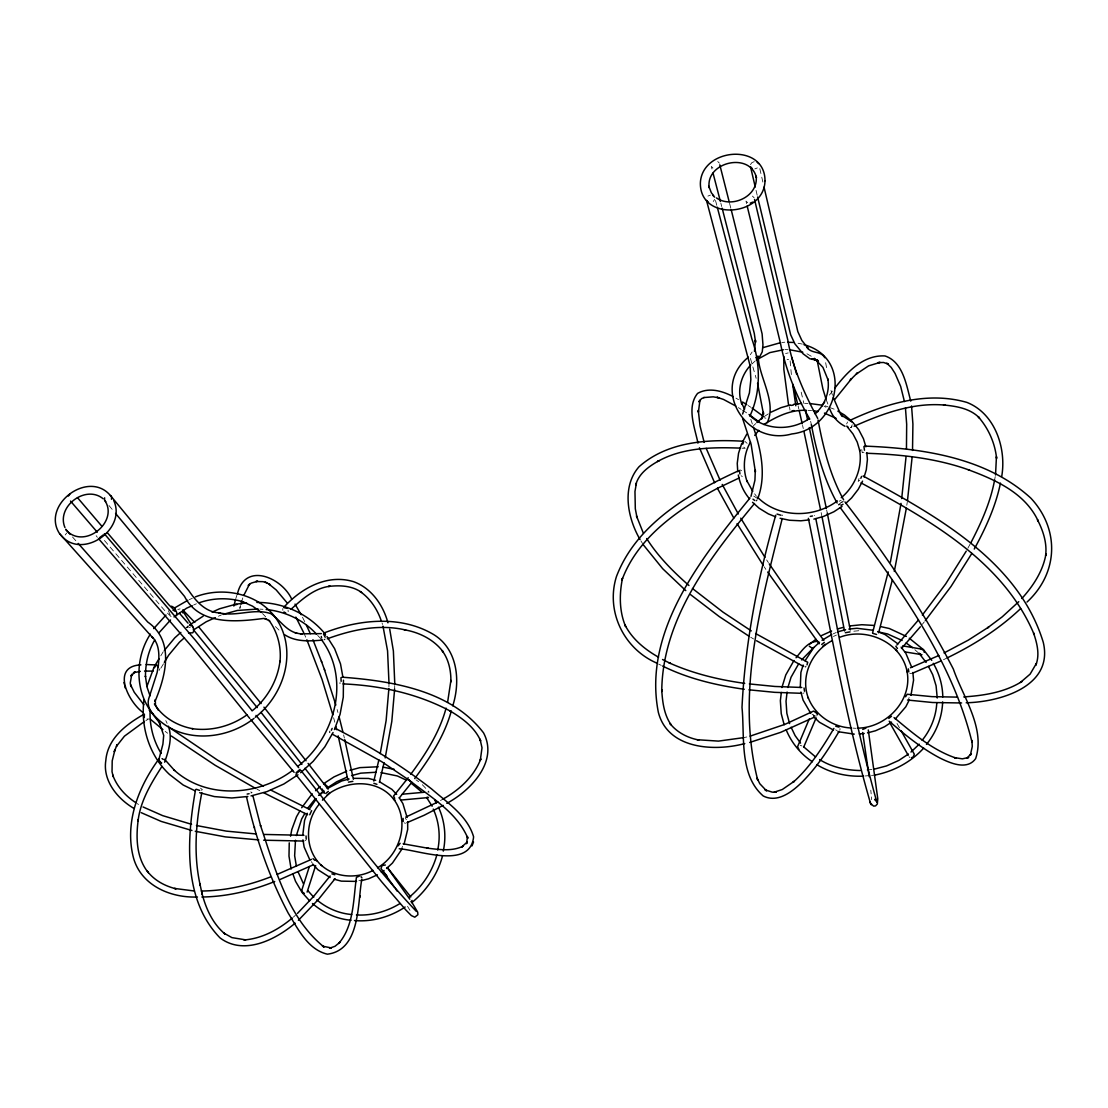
<?xml version="1.0" encoding="UTF-8"?>
<svg xmlns="http://www.w3.org/2000/svg" width="1108" height="1108" viewBox="0 0 1108 1108"><rect width="100%" height="100%" fill="white"/><g stroke="black" fill="none" stroke-linecap="round" stroke-linejoin="round"><path stroke-width="0.75" stroke-dasharray="5 3.75" d="M388.922 686.849L389.005 683.47M394.642 688.968L394.739 685.561M839.947 729.895L839.989 728.524M239.979 606.755L239.868 608.458L240.63 605.522M851.082 427.605L852.246 424.752M804.948 666.102L805.281 667.251L806.112 666.393M906.787 505.29L907.258 502.256M994.61 479.944L995.233 476.62M789.478 406.747L790.004 410.14M329.492 731.086L329.464 732.693L330.295 731.876M241.752 601.118L242.804 597.904M235.769 598.666L236.863 595.356M908.56 699.148L909.142 697.5M859.046 478.448L858.174 481.44L859.739 480.193M401.844 848.022L402.536 846.387M159.095 670.465L159.912 668.664M846.637 423.949L847.578 421.954M967.852 548.225L971.051 542.408M160.923 668.055L163.499 663.775M160.771 655.839L163.264 651.698M750.296 354.768L752.11 352.012M186.975 627.53L188.125 625.881L184.51 629.15M187.086 627.71L188.263 626.103M750.435 164.621L751.916 162.599L754.423 161.588M713.233 201.476L714.729 199.44M829.421 395.071L834.116 388.963M65.22 534.942L66.688 533.045M922.341 624.303L924.335 621.823M305.919 840.612L305.102 840.46M863.977 452.189L862.232 452.715L861.65 448.92M324.312 639.828L325.101 638.984L323.868 639.925M757.318 499.957L756.141 501.176L756.224 499.86M340.641 683.027L339.339 683.068M753.44 425.694L755.753 423.588M293.343 917.161L295.407 915.277M751.875 364.02L755.199 361M803.355 693.345L804.062 692.735M841.845 502.52L843.34 501.287M911.427 673.387L909.765 673.373M840.335 503.018L842.122 501.689M764.174 416.58L770.808 412.259M201.462 790.295L202.362 789.713L200.534 788.162M850.279 427.716L852.094 426.622M145.868 720.629L148.666 718.94L145.605 719.05M251.004 793.12L252.098 792.469L250.671 791.957M788.577 359.421L787.082 359.435M440.485 800.53L442.923 799.159M943.462 659.745L947.34 657.82M839.171 501.245L841.18 500.262M785.614 353.507L788.19 352.926M189.302 599.636L192.307 598.278M193.595 605.037L196.393 603.777M218.428 616.242L221.489 614.857M833.244 633.831L836.235 632.488M833.424 636.435L836.415 635.092M754.797 168.928L757.304 167.917M707.915 196.102L710.422 195.091M188.692 627.64L190.604 626.962M177.792 609.511L180.092 608.86M814.352 515.594L814.615 515.414M743.565 737.651L746.778 736.972M782.636 515.525L782.234 514.998M816.499 715.879L814.851 716.156L811.984 714.245M358.923 880.431L360.654 880.168M781.832 342.552L784.81 342.192M853.825 631.214L861.913 630.41M866.955 769.935L871.941 769.478M865.168 775.974L869.932 775.545M871.511 775.406L874.683 775.115M784.907 349.588L787.996 349.685M804.699 403.326L807.898 403.437M808.231 410.431L811.582 410.556M742.028 448.2L745.172 448.325L742.859 446.316M259.784 609.123L262.97 609.303M852.841 728.095L855.847 728.302M798.037 343.272L802.344 344.076M427.716 791.957L429.045 792.262M764.215 417.744L765.905 418.228M744.811 441.316L747.138 443.339M753.745 496.093L757.193 498.281M800.128 745.296L801.818 745.906M825.114 405.777L828.008 406.858M829.449 407.412L835.238 409.586M404.24 822.856L405.5 823.327M161.92 758.384L163.776 759.229M658.595 664.066L661.268 665.382M824.061 406.248L826.014 407.245M256.959 789.173L259.715 790.627M835.626 729.826L837.246 730.698M806.943 353.771L813.244 357.413M735.934 398.118L738.579 399.683M750.684 637.225L753.62 638.984M171.117 616.616L164.538 610.342L103.986 539.97M741.058 475.734L742.332 476.523M740.352 469.958L741.612 470.748M161.726 758.772L163.458 759.853M748.08 405.514L750.864 407.259M738.385 407.606L741.141 409.364M742.512 410.237L746.64 412.869M137.24 803.632L138.542 804.477M415.999 779.81L418.616 781.694M165.161 731.363L167.627 733.219M914.862 649.704L918.352 652.834M909.003 756.722L910 757.609M275.421 626.574L281.141 632.197M717.735 161.505L719.383 163.139M752.457 196.102L754.133 197.764M712.943 168.028L711.294 166.394L712.167 169.732M747.651 202.722L745.975 201.06L746.778 204.384M317.65 635.41L321.098 638.997M262.541 613.555L265.698 616.879M422.328 784.713L428.921 791.652M813.286 714.84L814.422 716.128M72.505 536.978L77.061 542.131M108.986 505.525L113.362 510.788M405.362 818.313L406.401 819.657M754.603 493.822L756.445 496.245M96.147 535.676L97.365 537.311M311.293 861.65L312.248 862.966M764.16 566.784L765.877 569.401M766.653 559.942L768.37 562.545M407.522 906.302L409.974 910.305M640.895 540.856L642.612 543.612M897.009 723.455L899.474 727.845M302.484 617.253L305.115 622.405M165.785 720.602L167.142 723.358M303.675 632.626L306.224 638.346M168.402 610.716L170.161 614.843M826.097 399.392L827.995 404.337M832.454 395.196L830.46 388.728M750.795 419.239L752.858 425.624M321.431 636.13L322.04 638.069M382.094 623.015L382.523 624.455M750.448 358.466L756.141 378.313M337.137 709.549L337.926 712.472M715.505 200.479L716.821 205.479M720.837 203.166L721.71 206.504M333.633 717.776L334.782 722.236M729.576 203.346L730.865 208.359M343.618 734.909L344.38 738.08M801.195 392.177L803.84 403.326M798.092 405.833L798.813 408.894M756.044 190.368L757.221 195.396M759.811 168.665L762.886 182.1M802.566 425.389L803.272 428.533M810.64 421.317L811.319 424.516M826.665 510.012L827.302 513.143M821.139 512.561L821.776 515.691M825.668 362.704L827.122 371.055M320.988 636.241L321.334 638.236M791.375 374.559L790.032 359.726M870.791 790.198L871.151 793.868M282.72 608.638L282.859 610.342M288.052 609.996L288.191 611.699M871.373 796.915L871.497 799.63"/><path stroke-width="1.5" d="M343.466 680.187L343.286 697.14L340.059 714.355L334.45 729.563M302.747 835.418L304.562 820.46L307.221 813.258M289.243 842.842L288.994 856.138L291.127 869.06M388.88 688.539L386.124 720.574L380.224 753.606M394.642 688.968L391.803 721.447L385.182 757.914M306.21 839.213L306.043 835.958M150.134 710.006C149.372 725.075 153.236 740.587 161.186 753.426M143.985 699.924C140.453 727.014 149.345 755.642 169.482 774.464L183.194 785.018L195.063 790.807M906.455 448.865L906.676 424.281L905.444 407.896M908.338 668.872L908.809 671.974M912.521 450.444L912.909 424.045L911.552 405.957M341.139 681.351L340.959 677.667M111.479 499.251L111.631 497.09L110.412 495.484L188.859 590.744C196.324 601.699 206.019 612.655 220.353 612.946L218.678 612.655C235.907 617.281 254.189 607.752 270.906 613.694C279.812 619.774 285.795 630.438 296.93 633.222M104.637 497.811L104.484 499.957L105.703 501.578M906.039 456.787L901.704 498.572M912.161 456.828L907.48 500.594M936.8 702.666C936.149 716.336 930.775 729.687 922.161 740.283M942.645 701.904C942.119 717.347 936.274 732.485 926.454 744.396M246.488 796.735C255.491 837.122 268.898 876.58 288.26 913.2C298.024 928.892 307.747 949.528 327.372 954.182C360.516 950.055 357.427 903.532 361.776 879.475M360.072 897.106L360.211 895.735M995.538 474.958L996.438 456.676L996.591 458.421C995.012 443.02 988.419 428.284 978.184 416.691L979.527 418.035C970.165 408.34 956.315 406.221 943.517 404.974L945.373 405.154C913.56 402.093 882.73 413.561 854.143 426.248M1001.729 476.371C1006.576 448.297 995.026 413.506 966.952 402.426C927.424 390.999 886.165 403.464 850.127 420.292M739.452 470.415L739.895 473.989M787.095 692.043L786.029 701.198L786.846 713.317L789.589 723.607M781.334 692.472L780.364 700.644L781.237 713.663L784.159 724.715M399.226 848.756C418.602 850.002 470.388 869.932 473.601 836.831C467.507 815.779 447.341 802.746 431.677 789.007C401.622 765.559 369.075 745.504 335.073 728.302M901.039 503.364L890.403 562.075M906.33 508.323L894.308 571.451M443.283 851.124C446.413 836.485 444.779 820.848 438.491 807.233M437.702 850.044C440.624 836.374 439.114 821.776 433.256 809.075M783.813 356.457L783.841 369.352L788.591 405.265M195.507 789.962C186.781 838.673 182.765 899.654 220.007 937.867C243.718 955.858 275.476 939.833 295.157 923.158M201.808 792.76C195.825 823.175 193.346 854.683 200.202 885.195L199.869 883.685L202.224 894.502L201.878 892.951C205.769 908.269 212.597 923.726 225.035 934.002L223.594 932.964L231.918 937.617L245.671 939.861L243.94 939.972C261.973 938.67 278.634 929.543 292.263 918.061M994.61 479.944C990.58 501.966 981.328 522.644 971.051 542.408M1000.455 483.102C995.69 506.398 985.621 528.281 974.264 549.042M290.531 836.18L291.806 829.518L296.542 816.707L299.977 810.724M295.476 840.252L294.645 855.75L296.404 866.29M296.362 835.584L301.667 818.964L304.866 813.383M146.935 686.448L154.137 666.878M888.2 571.908L872.536 633.028M373.825 781.085L378.867 759.908M379.379 782.373L384.06 762.761M892.3 580.038L878.616 632.82M403.118 818.396L403.201 821.513M447.59 702.375L450.914 680.395L450.873 681.96C451.15 670.991 448.809 659.62 442.175 650.673L443.255 652.003C433.976 639.538 419.253 632.28 404.157 629.76L405.75 630.036C379.338 623.762 352.261 629.676 327.276 638.804M452.77 705.796C460.637 681.129 457.798 649.482 433.837 634.662C400.57 614.774 358.59 619.427 323.813 633.056M241.004 604.054L241.752 601.118M233.843 606.062L235.381 600.148M742.637 414.032L749.41 392.924L750.85 379.573L750.102 365.723L706.516 200.423L708.15 202.085M749.922 416.054C761.016 391.886 760.573 363.798 751.847 338.826L717.264 207.154M775.739 515.206C757.83 577.85 745.144 642.266 742 707.444C744.839 736.363 738.925 774.935 763.246 795.987C777.664 803.342 792.372 791.666 802.303 781.874C817.122 767.068 828.59 749.257 839.144 731.252M782.22 518.558C761.279 603.001 735.56 693.317 757.706 779.977L757.069 778.176L759.797 783.716L766.597 790.877L764.977 789.81L772.29 792.165L776.32 791.985L774.423 792.109L782.303 789.505L794.311 781.223L793.009 782.373C809.99 767.262 822.358 747.803 833.895 728.427M910.956 695.339L913.574 680.104L912.881 672.487M446.081 708.123C439.516 732.568 425.638 754.091 410.777 774.257M451.261 711.225C444.336 736.141 429.918 757.997 414.697 778.564M803.148 665.022L800.904 672.362L800.281 687.569M864.129 476.939L866.304 469.792L867.412 459.515L866.83 452.798M754.479 351.361L755.448 340.101L755.573 342.303L754.299 333.522L722.139 208.179M781.902 687.556L785.766 674.966L794.007 660.451M787.899 687.514L791.043 677.251L798.702 663.734M309.367 866.484L301.875 889.932L302.747 892.646L304.354 893.311M307.11 892.092L315.669 865.542M741.737 443.422L738.551 453.227L737.249 463.366L737.762 471.731M750.989 496.342L754.936 480.263L755.31 470.069L755.393 471.98L751.127 444.336L742.623 418.561M311.639 810.654L309.741 814.782M757.747 498.655C766.528 475.512 761.044 449.834 753.385 427.231M442.438 856.207C437.521 874.531 426.4 890.749 411.733 902.674M164.677 762.207C168.471 750.85 172.765 737.956 168.361 726.183M436.898 854.794C432.383 871.29 422.66 886.137 409.461 896.981M404.032 844.351L407.689 829.393L407.675 821.887M905.555 696.78L907.203 694.245L931.925 696.641L957.492 697.126M742.748 444.142L743.496 442.231M806.998 664.883L807.732 662.279L755.587 633.513M243.843 595.273L249.508 584.151L248.22 585.509L251.184 583.127L257.693 581.215L255.837 581.506L263.067 581.672L266.806 582.85M471.98 845.916L473.545 841.997M860.833 478.282L861.581 476.412M237.403 594.026C244.84 561.534 281.64 577.393 291.626 598.957M809.269 718.94L797.594 746.654L798.826 749.368M398.146 845.833L400.113 843.299M803.715 747.083L816.125 717.873M154.275 667.695L156.699 664.966L146.214 664.537M331.32 730.227L332.165 728.399M909.377 699.73L905.818 706.779L895.292 718.995M805.031 660.784L813.674 647.695L819.505 642.252M862.55 481.135L858.285 489.251L851.567 497.963L845.723 503.392M742.457 442.106L746.764 434.17M750.504 442.078C743.634 453.961 742.526 468.85 747.166 481.731L746.875 480.775L752.761 491.384M402.232 848.659L392.426 863.09L386.554 868.506M309.284 809.103L316.32 798.799M301.695 807.732L312.165 793.827M333.051 732.526L324.81 746.875L313.149 761.348L300.642 772.719M966.245 551.133L945.706 583.847L922.355 615.065M971.827 553.46L950.969 586.548L925.332 620.591M164.344 662.349L168.638 655.216L179.454 642.183L184.482 637.682M154.968 665.492L159.109 658.595M150.342 634.192C133.431 660.036 134.788 698.137 158.347 719.618C184.87 743.565 227.071 739.576 253.981 718.427M154.732 639.953C148.195 651.033 145.342 664.038 145.48 676.836L145.411 675.991L146.976 686.932L150.037 695.824M161.934 766.445C151.173 783.19 140.314 800.987 138.043 821.153L138.251 819.518C135.841 837.634 136.256 857.814 148.333 872.675L147.35 871.262C154.386 880.458 165.009 886.123 176.103 888.824L174.552 888.436L194.094 890.97M825.28 644.247L822.635 646.338M809.255 644.482L815.917 639.274M767.124 422.73C776.93 403.27 759.963 378.437 758.384 359.089M821.831 406.137L824.684 401.927M329.713 793.009L322.456 800.184M834.712 399.531L851.526 378.756L850.182 380.086L857.675 372.662L856.29 374.047L868.603 365.862L880.126 362.385L878.118 362.635L883.602 362.482L888.45 364.186L886.732 363.202L891.22 367.441L895.056 373.424L900.665 386.429L904.447 401.581M796.056 657.764C801.873 650.867 807.76 641.255 817.884 641.352M801.583 659.952L813.757 647.501L812.067 648.125L809.311 646.241M103.183 534.97L99.498 537.768M68.391 496.038L69.846 494.168M335.059 878.727L318.495 899.35L298.384 920.291M330.129 875.957L313.578 896.469L297.456 913.408M754.742 435.402L758.745 430.333M888.782 718.4L891.483 716.267M750.767 365.031C741.086 375.196 736.737 390.653 741.834 404.032L741.529 402.952L744.618 409.115M308.052 807.787L315.212 798.882M319.256 804.173C304.7 821.444 304.368 850.044 321.652 865.639L321.154 865.099C335.087 877.785 356.776 879.143 373.091 870.403M408.187 777.761L393.575 796.015L394.711 798.356M399.282 797.954L411.871 782.262M918.463 619.954L896.912 645.008M835.086 387.772C847.205 372.039 863.381 354.712 885.001 355.945C903.089 361.97 906.399 385.155 910.748 401.124M159.206 632.557L170.549 619.995M164.316 650.438L174.773 637.848L180.853 632.405M920.346 626.782L901.496 648.429M153.721 628.61L165.951 615.079M299.991 769.395L296.002 772.816M1021.895 598.472C1033.321 585.813 1043.113 570.911 1045.994 553.82L1045.606 555.579C1047.226 543.086 1043.127 530.718 1037.448 519.735L1038.335 521.369C1025.371 493.129 995.635 479.861 968.157 469.695L969.68 470.221C936.634 458.227 901.275 454.474 866.345 453.255M750.047 497.935C702.015 557.144 642.432 630.771 658.332 712.264C667.805 749.271 714.203 751.736 744.756 743.579M754.493 503.503C710.297 557.033 662.155 618.957 661.753 691.489L661.725 689.675C662.459 701.793 663.969 714.591 671.088 724.798L669.883 723.399C677.002 732.457 687.666 737.914 698.871 740.019L697.167 739.715L718.441 741.114L743.565 737.651M1027.033 602.046C1058.417 573.002 1059.871 529.375 1030.869 498.157C986.494 457.576 922.673 448.297 864.642 446.109M410.957 901.732L412.107 900.43M299.617 770.988L296.473 773.412M1018.764 601.686L1002.2 616.865L987.588 627.821L988.682 627.073L968.24 640.175L944.058 652.944M291.002 609.275C302.235 599.137 314.52 588.029 330.184 586.229L328.439 586.451C339.727 585.121 352.081 585.536 361.624 592.475L360.155 591.547C370.474 598.68 377.593 609.649 381.471 621.449M910.97 752.041L919.252 744.188M923.684 748.122C910.845 762.235 893.353 771.5 874.683 775.115M841.249 497.727C855.044 486.26 862.73 467.59 859.586 449.751L859.794 450.734L857.232 442.092L853.008 433.99L847.315 426.829M1020.634 608.583C999.194 628.97 973.877 644.925 947.34 657.82M815.142 413.852C824.781 405.237 830.017 391.761 827.842 378.908L828.078 380.016L822.953 367.371L814.325 358.327M315.586 790.71L320.157 786.541M318.633 795.419L323.425 791.043M319.464 795.281L324.09 791.043M756.903 422.536L762.747 417.19L761.542 418.976L763.398 412.231L763.523 414.323L757.553 383.285M297.692 766.431C334.907 737.706 351.111 679.176 321.417 639.635M748.371 357.205C709.577 388.617 746.847 446.649 791.86 433.934C838.825 428.838 854.296 358.313 803.951 344.671M255.256 717.278C282 696.586 295.781 657.57 280.518 626.02C265.601 595.245 225.797 585.01 195.327 596.907M252.112 710.907C267.222 698.566 277.582 680.534 280.005 661.116L279.978 661.878C281.487 647.183 277.692 632.1 268.856 620.189M173.998 616.921L186.601 608.195L192.196 605.674M824.352 642.391L821.693 644.482M328.383 791.389L325.724 793.453M862.744 729.424L865.93 728.122M908.408 754.063L898.782 760.448L886.525 765.919L873.603 769.326M838.659 504.763L840.058 503.849M891.552 722.125L884.683 726.668L875.542 730.754L867.495 732.887M399.905 903.588C386.997 911.51 371.596 915.859 356.416 914.945M405.113 907.023C390.39 916.856 372.191 922.119 354.477 920.554M822.025 640.272L831.762 634.51M831.651 640.909C811.679 651.393 800.087 676.586 808.355 698.165L808.161 697.514C814.795 715.131 832.704 727.25 851.346 727.998M837.385 500.913C814.352 518.309 778.398 518.336 757.609 497.284M842.025 506.439L833.881 511.771L823.355 516.508L813.854 519.126M377.537 867.813C400.417 854.476 410.334 820.862 393.52 799.034M381.374 872.218L384.047 870.459M809.172 418.63C791.791 430.86 765.503 430.763 749.922 415.528M292.692 770.295C258.843 796.112 206.476 799.713 173.901 769.838L174.579 770.517L164.538 759.243M297.983 774.783L283.842 784.007L266.931 791.611L251.017 795.918M323.73 783.619L334.048 776.874L346.693 771.196M327.165 787.982L336.652 781.791L346.984 777.137M327.871 788.273L341.679 781.001L349.089 779.007M756.307 359.989L769.797 352.621L783.37 349.768M247.126 714.729C231.392 726.128 211.337 731.488 192.03 728.635L192.875 728.732C177.488 726.003 162.668 717.458 154.4 703.954M189.537 625.009L203.193 616.159M193.443 630.023L206.157 621.796L215.354 617.627M174.925 607.752L187.792 600.314M144.456 721.474L124.442 736.169L116.451 746.307L117.157 744.645L114.221 751.64L114.927 749.964L112.199 760.864L112.033 771.764L113.224 776.708L112.725 775.004C116.88 786.625 125.647 796.126 135.924 802.746M446.829 803.342C470.665 790.558 498.752 761.57 483.545 732.859C451.136 690.395 392.038 680.908 341.901 677.168M444.086 798.494L442.923 799.159C459.211 790.032 474.044 776.583 480.83 758.828L480.276 760.462L482.008 747.789L480.055 739.216L480.664 740.878C474.778 727.388 462.299 718.206 449.986 710.907L451.385 711.682C418.131 693.677 380.612 685.506 343.051 683.899M443.2 805.378L424.253 815.211L407.065 822.648M437.868 801.984L405.666 817.15M733.801 518.045L717.472 488.365L718.455 487.783C679.287 508.614 637.959 536.688 622.004 579.927L622.516 578.182C619.234 594.151 619.178 611.311 625.632 626.519L624.926 624.898C632.156 639.025 644.884 649.51 658.526 657.183M717.416 488.323L739.244 477.936M814.228 717.236L780.628 732.36L749.673 742.457M841 505.29L843.008 504.292M938.878 655.493L910.444 667.778M940.844 661.019L912.216 673.332M911.621 757.678L913.255 756.889L914.308 754.188L901.123 730.781M313.453 864.725L280.324 879.378M738.801 470.665C689.716 493.102 636.643 523.71 616.477 576.465C605.425 611.256 623.901 649.163 657.224 663.276M311.459 859.365L277.235 874.392M763.135 347.593L780.351 342.732M212.085 612.142L219.495 608.791L236.364 604.082L246.627 602.987M770.808 412.259L781.098 407.619L790.392 405.002M821.679 635.493L831.609 631.034M377.371 874.835L368.645 878.755L361.097 880.749M704.203 397.481L701.558 398.617L698.857 401.802L699.965 400.168L698.386 412.245L698.289 410.362L700.021 425.86L704.176 442.438M750.241 203.124L752.761 202.113M274.715 881.525C251.558 890.79 226.918 896.704 201.891 897.009M327.054 795.059C346.43 779.921 378.063 778.619 393.963 799.602M270.297 877.01C248.358 885.583 225.007 890.763 201.393 891.026M763.869 424.516C776.597 416.539 791.015 409.448 806.555 410.376M175.203 616.505L176.768 614.649L176.712 612.53L174.856 608.458L174.925 610.55M199.44 602.683C213.622 597.752 229.231 597.475 243.552 601.935L242.666 601.713L252.624 606.201L261.488 612.447M223.082 614.414L237.347 610.453L258.192 609.026M352.843 781.348L348.452 782.123M837.44 628.942L843.423 627.336M837.731 631.823L845.626 629.69M839.739 637.28C866.65 626.823 901.787 642.418 907.161 671.974M349.976 770.295L359.837 767.636L378.188 766.764M351.527 775.642L360.723 773.162L376.291 772.234M750.088 736.141L784.866 724.369L813.632 711.059L816 712.735M849.988 631.892L845.321 632.723M810.294 516.397L812.483 515.982M247.139 794.076L249.106 793.73M235.104 604.816L237.029 604.497M791.057 405.417L793.231 405.071M703.622 397.564L713.261 396.83L718.912 397.855L717.015 397.246L723.593 399.476L735.781 406.04M791.929 410.902L794.09 410.556M359.338 876.109L356.444 877.356C353.217 899.516 354.131 925.388 338.743 943.476L340.031 942.188L334.99 946.301L329.561 948.185L331.403 947.936L322.483 946.149L324.09 947.063C287.609 917.743 275.006 868.021 260.477 825.432L260.671 826.153L252.846 795.641M793.536 404.392L801.5 403.451M140.924 664.855C110.371 666.268 128.5 702.334 143.154 712.569M809.006 519.915L800.862 520.802L789.464 520.248L780.087 518.281M140.356 671.365L133.431 672.736L135.121 671.822L130.993 676.019L131.797 674.273L130.245 683.082L130.979 686.572L130.578 684.786L134.248 692.265L143.874 704.73M322.414 640.078C309.894 641.213 295.974 642.072 284.964 634.926M321.32 633.61L300.49 633.859M849.462 625.965L861.816 624.718L874.267 625.438M848.825 629.095L856.955 628.278L873.09 630.258M857.329 728.164C886.081 728.025 912.757 700.575 907.023 671.309M353.591 778.328L368.576 778.453L375.681 780.267M859.254 733.939L864.226 733.468M247.818 796.486L231.752 797.982L214.356 796.583L199.662 792.691M401.387 800.018L428.491 797.552L427.148 797.248M863.575 776.112C847.357 776.943 830.612 773.162 816.735 764.589M402.287 794.201L424.322 792.248M356.513 881.414L341.306 881.137L334.145 879.198M963.766 696.918C983.821 695.547 1004.693 692.445 1021.964 681.462L1020.44 682.445L1030.121 674.121L1036.423 663.36L1035.841 665.16C1040.01 654.634 1037.033 643.18 1033.542 632.931L1034.235 634.662C1003.433 560.967 928.13 519.098 861.027 482.894M966.19 702.777C999.762 702.015 1053.874 686.655 1043.265 642.321C1018.28 560.039 933.753 514.555 863.132 476.011M144.566 671.06L153.209 671.102M961.605 702.971L932.562 702.514L907.507 700.034M197.446 896.981C171.061 898.103 141.63 885.832 133.666 858.52C124.151 823.507 138.126 787.276 158.859 759.077L159.871 761.819L161.616 762.913M303.952 835.321L264.05 834.435M303.786 841.069L263.635 840.196M835.737 726.239L839.005 727.139M801.776 693.317L774.644 692.334L748.966 689.813M801.776 687.472L774.866 686.461L749.354 683.927M787.788 342.289L793.744 342.455M331.888 873.88L334.824 874.766M789.533 349.726L802.788 352.233M809.505 403.492L822.025 405.168M743.233 441.247C707.236 439.114 667.335 441.649 639.067 466.703C621.339 486.8 627.599 518.198 640.036 539.485M740.449 448.131C712.43 447.092 682.625 447.41 657.529 461.537L659.149 460.609C649.233 466.191 638.817 473.282 635.729 484.916L636.408 483.157L634.967 491.495L635.313 508.794L637.031 517.685L636.504 516.009L643.332 533.114M256.848 602.461C283.066 602.17 308.98 613.971 325.517 634.399M266.169 609.497C285.075 611.408 303.717 619.954 316.5 634.205M258.815 839.919L225.409 836.9L195.243 831.277M854.282 734.133L837.994 731.682M256.073 833.95L226.254 831.111L196.448 825.515M860.307 770.531C846.138 770.254 831.692 767.207 819.601 759.562M383.16 767.138L394.379 769.395M380.944 772.595L397.37 775.96L406.678 780.323M811.832 359.297L815.779 359.629L809.92 358.812L803.12 353.812L794.865 343.826L790.627 334.671L757.623 197.072M351.679 914.515C338.909 913.463 326.569 908.117 316.819 899.835M351.098 920.249C336.832 919.114 323.245 912.798 312.456 903.505M744.271 689.259C716.211 685.312 688.11 678.692 662.598 666.046M744.701 683.373C718.773 679.772 692.985 673.581 669.052 662.792L670.395 663.429L662.542 659.509M921.191 649.039L923.975 650.521L924.21 652.28M905.236 651.947L921.967 654.689M385.349 865.016L382.163 865.473L380.972 868.437L394.697 887.605M902.715 645.895L922.825 649.288M295.24 632.917L302.082 634.136M813.258 410.625L818.092 411.567M199.648 790.392L196.144 789.242M403.146 843.797L428.284 848.299L426.802 848.105C438.81 849.448 451.884 851.761 463.186 846.11L461.634 847.052L467.285 841.955L466.579 843.687L467.41 836.526L467.881 838.34C457.105 812.261 430.403 797.026 409.184 780.184L410.292 780.96L381.581 761.598L332.358 734.202M813.771 359.449L818.48 361.166L817.011 359.657L822.856 388.825L826.097 399.392M880.888 626.643L889.336 628.513L906.386 636.408M878.132 631.865L887.563 633.956L902.092 640.493M376.914 784.312L373.867 783.301M876.567 634.482L873.284 633.485M191.919 830.488L161.159 821.402L141.228 812.676M191.546 824.31L162.71 815.654L143.029 806.956M781.029 515.234L777.04 514.07M324.062 783.882L325.71 784.353M190.022 625.203L191.947 625.757M173 610.314L175.064 610.923L168.707 604.677L107.421 532.796M188.512 632.931L192.709 632.82L193.955 630.881L193.18 627.322M171.532 606.187L174.925 608.07M824.435 413.076L836.097 418.353M775.628 516.799L768.37 513.904L759.202 508.281L752.526 502.312M877.73 631.56L885.126 634.593L897.882 643.817M833.438 730.034L819.435 722.25L813.701 716.904M161.408 763.301L158.499 760.988L162.904 744.188L163.707 735.393L159.358 722.804M379.712 781.874L391.969 789.408L396.678 794.408M313.024 858.645L314.921 860.417M733.205 396.65C722.541 390.986 708.815 386.955 697.569 393.409C686.378 407.315 694.841 427.605 697.957 443.131M309.977 809.657L270.587 789.976M307.622 814.74L263.843 792.802M330.087 877.508L317.871 869.683L312.747 864.032M803.355 666.393L756.556 640.743M844.961 426.261C837.87 422.674 832.302 416.428 829.767 408.866M263.455 786.237L217.583 760.143L170.05 727.956M416.442 911.482C374.684 867.425 339.006 817.621 300.836 770.406M255.588 788.439L215.201 765.309L171.325 736.003M874.697 799.796L876.456 800.752L875.265 798.826L876.857 802.15C850.778 709.092 835.058 613.278 815.779 518.586M265.2 581.991L270.38 584.789L268.801 583.944L276.224 589.968L287.097 602.835M716.474 197.93C731.945 208.775 758.758 196.199 756.127 176.269L756.473 177.737C750.351 151.519 705.477 161.879 709.175 187.723L708.801 186.269L711.378 192.806L713.635 195.59M286.917 608.361L283.62 607.516C301.099 588.293 327.082 573.612 353.563 581.672C371.374 588.085 383.202 605.023 387.939 622.807M283.994 611.976L285.684 612.918M837.87 411.137L844.448 414.988L852.371 421.733M269.701 620.951L264.854 618.596L266.543 618.887L263.413 618.472C236.572 621.962 199.329 625.508 184.537 596.409L115.551 513.419M909.28 638.208L923.643 649.842L931.759 660.368M906.15 643.014L912.535 647.626M751.279 630.895L723.081 612.184L692.472 588.514M749.216 636.352L719.189 616.533L690.616 594.664M742.526 402.01L746.695 404.642M134.068 808.494C117.531 798.84 102.587 780.794 105.814 760.504C107.601 738.316 126.45 724.078 144.386 714.064L144.275 717.541M815.557 756.916L803.522 746.709M812.413 761.75C800.696 754.174 791.528 742.775 786.209 729.895M752.055 408.09L763.343 416.317M749.008 414.503L759.008 421.899M870.528 803.286L873.589 806.125L875.569 805.876L877.328 804.006L877.785 798.799L868.284 729.964M103.099 498.725C85.538 484.293 56.051 506.688 64.943 527.519M68.211 532.145C86.867 548.017 118.819 520.885 104.651 500.262M411.026 783.051L421.497 791.763M753.011 499.182L754.728 500.511M162.931 729.618L150.231 719.12M182.792 609.94L194.786 622.405M894.045 717.582C913.047 733.357 932.493 750.199 956.287 758.163L954.487 757.623L962.395 758.841L968.78 757.415L966.938 758.094L971.384 753.62L970.317 755.282L972.284 746.487L971.91 740.435L972.062 742.374C950.442 653.983 892.854 579.803 840.183 507.519M889.198 721.211C904.931 734.784 921.205 748.108 939.626 757.872C950.096 763.08 967.062 770.656 975.636 758.648C985.621 728.302 962.99 696.987 953.351 669.066C922.867 609.94 885.707 554.457 844.975 501.924M685.797 590.619L662.709 568.723L643.471 544.984M688.954 585.509C673.138 571.59 657.986 556.479 646.698 538.557M149.248 710.242L152.585 713.441M756.999 161.976L758.661 163.624M752.207 168.527L750.545 166.893L755.254 187.017M712.984 195.493L714.632 197.155M852.772 422.508L841.346 415.084L842.745 416.539L840.57 414.101L833.341 397.703M846.9 426.068L848.299 427.508M110.606 495.761C88.46 468.919 40.373 505.386 59.846 534.07M919.197 653.194L920.346 654.426M897.466 648.485L895.818 646.241M895.68 649.316L896.843 650.576M60.746 535.067C81.48 560.606 126.949 529.859 113.833 500.761M308.038 890.86L313.758 897.231M309.589 900.818L302.082 892.439L295.545 881.345L292.789 873.672M816.153 712.042L817.427 714.798M70.22 534.402L65.663 529.25L66.868 530.87M78.197 543.432L147.738 622.031C174.898 641.158 165.771 675.672 155.051 701.378L155.245 699.744L155.508 705.256L158.333 710.228M188.041 623.167L179.399 613.209M193.415 629.773L257.236 707.624M98.487 538.613L191.13 645.895L249.785 718.441M70.524 501.079L97.296 532.2M104.36 533.779L195.465 640.341L251.821 710.408M199.205 627.502L261.086 703.552M77.477 497.631L101.881 526.272M250.81 719.646L294.119 772.331M256.017 715.408L298.675 767.65M360.986 876.677L361.942 877.855M853.437 423.076L858.755 429.738L863.478 438.768L865.874 446.829M387.606 867.827L410.791 896.954M382.772 870.722L386.997 876.026M263.953 707.167L306.043 760.78M261.059 712.43L301.888 764.381M324.187 633.762L325.295 635.161M323.481 633.914L325.198 637.266M295.919 774.63L381.567 881.663L405.86 910L411.345 915.568L414.794 917.175L417.896 914.737L417.702 912.175L411.58 901.843M308.079 763.412L328.037 789.131M304.935 768.287L323.799 792.608M919.515 653.872L926.122 662.446M393.963 798.882L394.947 800.17M901.136 647.127L905.832 653.249L911.759 667.362M823.84 640.41L796.79 603.832L769.215 563.861M819.158 643.776L767.664 572.06M749.354 498.6C743.648 491.897 739.978 483.642 738.302 475.013M315.794 859.683L316.75 860.985M59.707 533.751L153.029 638.125L151.907 636.601C160.092 644.579 159.303 656.601 158.153 666.988L158.361 665.312L157.128 672.542L148.694 698.829C145.84 709.162 155.563 716.516 160.438 724.286M810.724 713.344L803.065 700.048L800.89 692.057M800.558 743.122L795.101 735.601L791.098 727.236M387.177 867.439L409.808 899.197M395.556 888.824L397.19 891.151M824.795 357.704C821.097 350.543 811.084 354.048 806.873 347.178L808.355 348.688L801.846 340.433L797.829 331.638L764.035 187.141M193.124 627.253L182.723 610.951L182.778 612.89M763.287 565.468L737.069 523.655M764.935 557.296L740.74 518.17M434.724 800.142L436.427 802.857M326.943 636.518L334.63 648.692L340.516 663.914L342.871 676.933M426.663 797.566L432.134 806.236M399.212 797.705L402.869 803.549L407.135 817.496M295.033 604.095L301.154 614.732M309.811 859.78L304.16 847.094L302.941 839.85M303.412 883.685L298.204 872.093M738.302 513.974L722.222 484.431M890.001 723.109L908.186 755.268M295.85 617.114L303.675 632.626M837.122 503.018C823.59 478.781 816.554 451.579 811.319 424.516M843.631 499.819C829.947 475.207 823.202 447.48 818.05 420.015M326.763 785.697L328.217 788.48M933.282 663.318C939.265 673.484 942.603 685.118 942.797 696.932M928.476 666.434L932.714 674.703L936.08 685.783L937.243 698.012M809.796 419.143C795.96 395.501 785.752 369.753 780.364 342.829L747.18 206.06M322.193 789.021L324.298 793.217M808.369 518.322C827.842 613.389 843.41 709.757 870.403 802.995M714.605 482.742L699.425 447.757M869.655 801.486L871.276 804.796M720.117 480.249L706.198 448.366M306.417 625.161L310.309 633.651M306.861 639.773L322.123 679.661L332.843 714.868M312.927 639.704L321.736 662.127M817.718 418.409C804.38 393.7 792.649 367.814 787.76 339.865L754.534 199.44M324.367 669.37L335.849 705.007M321.375 661.144L324.713 670.312M863.908 446.455L864.489 450.25M791.749 357.302L796.707 374.393M804.048 687.999L804.491 691.24M382.994 626.172L387.565 650.867L389.005 683.47M254.314 827.205L254.508 827.911M713.04 173.083L720.408 201.49M339.103 716.834L342.843 731.737M793.162 385.819L797.718 404.309M719.798 164.815L729.161 201.67M731.28 210.035L762.11 333.882L762.955 344.768L762.262 351.818L759.742 356.651L755.878 357.856L758.024 357.108L756.722 357.912L757.997 356.028L757.581 357.884M335.904 726.696L336.652 729.687M338.162 735.864L347.954 780.212M344.768 739.659L353.397 779.256M799.173 410.431L802.22 423.824M805.585 410.916L807.566 419.71M123.999 682.528L124.401 684.342M124.788 686.115L125.176 687.902M809.297 427.549L826.346 508.447M803.979 431.663L820.502 509.445M389.725 629.192L393.382 650.964L394.78 683.844M827.302 513.143L850.293 629.94M822.094 517.256L844.531 630.978M862.647 732.485L869.198 776.68M795.821 405.791L792.649 384.033M765.005 180.756C764.229 216.559 700.076 221.863 700.367 183.236C701.475 147.78 765.019 142.42 765.005 180.756"/></g></svg>
